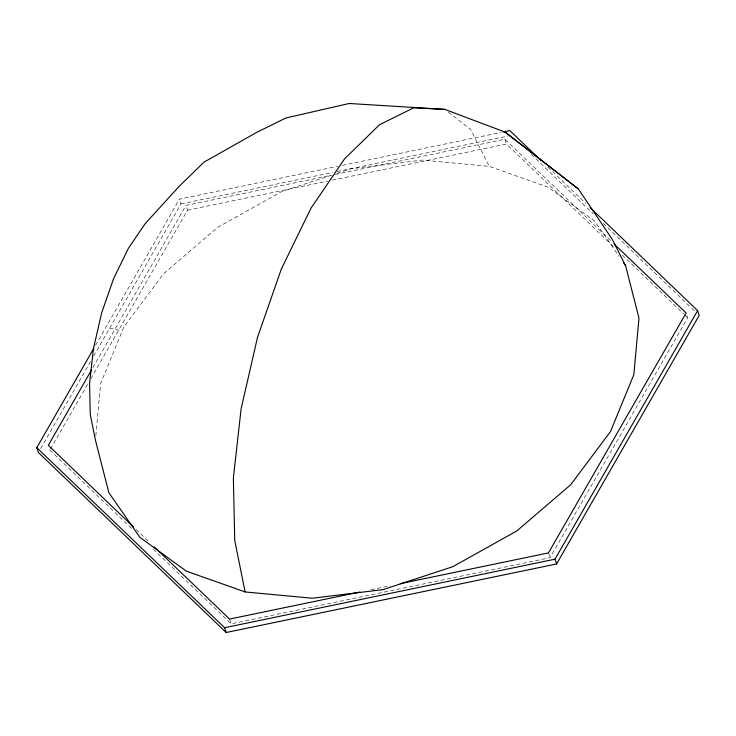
<?xml version="1.0" encoding="UTF-8"?>
<svg xmlns="http://www.w3.org/2000/svg" width="736" height="736" viewBox="0 0 736 736"><rect width="100%" height="100%" fill="white"/><g stroke="black" fill="none" stroke-linecap="round" stroke-linejoin="round"><path stroke-width="0.55" stroke-dasharray="3.68 2.76" d="M95.864 435.703L100.584 383.677L123.896 326.821L163.788 273.525L217.543 227.433L281.492 191.682L331.66 175.168M95.56 345.294L179.418 199.134L337.879 166.262M40.655 448.509L90.859 361.017M93.711 356.04L180.992 203.918L179.418 199.134M92.865 367.669L185.96 205.408L330.814 175.361M50.453 449.098L88.559 382.683M90.841 378.718L187.533 210.192L185.96 205.408M153.336 549.268L231.141 623.852L550.04 557.695L687.691 317.786L686.118 313.002M337.106 173.374L351.284 168.71L422.17 160.08L489.302 166.373L548.118 187.174L594.605 221.058L619.142 256.404M342.378 165.333L500.839 132.462M180.992 203.918L332.709 172.445M337.208 171.516L508.033 136.077M335.303 174.432L504.859 139.251L611.625 241.601M187.533 210.192L327.897 181.074M332.387 180.145L506.432 144.035L614.854 247.968M371.054 589.711L390.144 585.755M109.682 328.201L118.708 330.142M448.39 112.148L470.589 129.37L489.302 166.373M547.888 167.072L585.939 203.559M531.254 154.413L593.308 213.891M603.235 223.404L695.888 312.23M622.306 255.107L683.551 313.821M684.379 314.612L687.691 317.786M136.04 529.414L149.288 542.11M49.882 450.101L132.646 529.432M504.859 139.251L506.432 144.035M548.467 552.911L550.04 557.695M229.568 619.068L231.141 623.852"/><path stroke-width="1.1" d="M590.079 207.524L697.627 310.62L699.2 315.404L556.582 563.96L226.173 632.509L38.373 452.484L36.8 447.7L93.849 348.275M91.715 369.656L48.309 445.317L133.556 527.031M556.582 563.96L555.008 559.185L697.627 310.62M503.084 131.992L509.827 130.594L541.264 160.733M359.821 592.048L229.568 619.068L154.247 546.866M400.246 583.657L548.467 552.911L686.118 313.002L614.109 243.984M36.8 447.7L224.6 627.725L555.008 559.185M444.838 109.388L413.788 107.796L379.574 124.688L344.512 158.93L310.997 208.178L281.318 269.072L257.48 337.474L241.132 408.719L233.376 477.949L234.738 540.445L245.125 591.946L312.257 598.239L383.143 589.61L452.934 566.637L516.893 530.886L570.639 484.794L610.53 431.498L633.843 374.642L638.977 318.099L625.591 265.705L612.361 239.54L578.404 189.005L505.163 132.13L444.838 109.388L349.232 103.491L285.89 117.981L256.257 132.609L203.9 162.214L179.106 186.42L145.139 223.716L128.386 248.336L113.546 278.788L101.632 312.984L93.454 348.606L89.571 383.226L90.252 414.469L95.45 440.22L108.836 492.614L139.822 537.262L186.309 571.145L245.125 591.946M505.163 132.13L578.404 189.005M623.659 262.918L625.591 265.705M224.6 627.725L226.173 632.509"/></g></svg>
